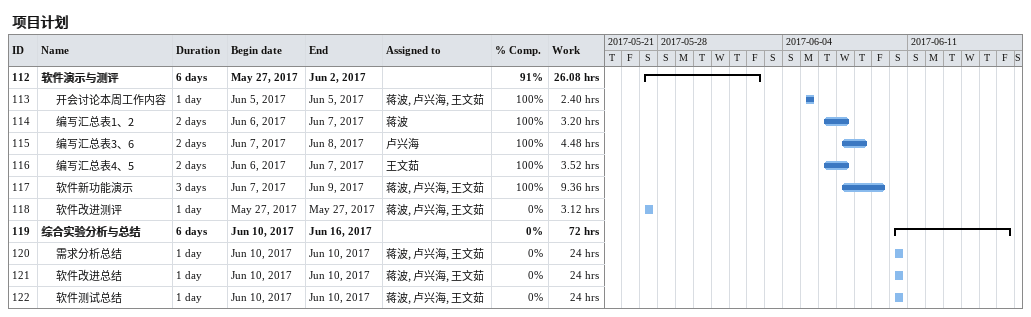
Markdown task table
项目计划

| ID | Level | Task | Duration | Start | Finish | Resources | % complete | Work (h) |
|---|---|---|---|---|---|---|---|---|
| 112 | 1 | **软件演示与测评** | 6d | 2017-05-27 | 2017-06-02 |  | 91 | 26.08 |
| 113 | 2 | 开会讨论本周工作内容 | 1d | 2017-06-05 | 2017-06-05 | 蒋波, 卢兴海, 王文茹 | 100 | 2.40 |
| 114 | 2 | 编写汇总表1、2 | 2d | 2017-06-06 | 2017-06-07 | 蒋波 | 100 | 3.20 |
| 115 | 2 | 编写汇总表3、6 | 2d | 2017-06-07 | 2017-06-08 | 卢兴海 | 100 | 4.48 |
| 116 | 2 | 编写汇总表4、5 | 2d | 2017-06-06 | 2017-06-07 | 王文茹 | 100 | 3.52 |
| 117 | 2 | 软件新功能演示 | 3d | 2017-06-07 | 2017-06-09 | 蒋波, 卢兴海, 王文茹 | 100 | 9.36 |
| 118 | 2 | 软件改进测评 | 1d | 2017-05-27 | 2017-05-27 | 蒋波, 卢兴海, 王文茹 | 0 | 3.12 |
| 119 | 1 | **综合实验分析与总结** | 6d | 2017-06-10 | 2017-06-16 |  | 0 | 72 |
| 120 | 2 | 需求分析总结 | 1d | 2017-06-10 | 2017-06-10 | 蒋波, 卢兴海, 王文茹 | 0 | 24 |
| 121 | 2 | 软件改进总结 | 1d | 2017-06-10 | 2017-06-10 | 蒋波, 卢兴海, 王文茹 | 0 | 24 |
| 122 | 2 | 软件测试总结 | 1d | 2017-06-10 | 2017-06-10 | 蒋波, 卢兴海, 王文茹 | 0 | 24 |
